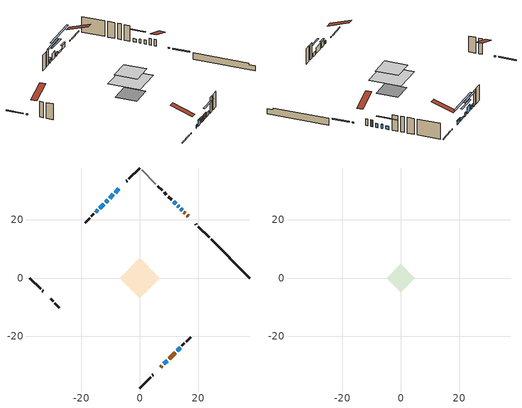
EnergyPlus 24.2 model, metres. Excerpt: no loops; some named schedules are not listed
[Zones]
conditioned space
 floor adiabatic (AdiabaticFloorConstruction): -6.87,0 0,6.87 6.87,0 0,-6.87 z3.1
 floor foundation (Slab1 construction): -4.67,0 0,4.67 4.67,0 0,-4.67 z-1.41
 wall outside (RimJoist1 construction): 0,-37.61 3.7,-33.91 / -37.61,0 -33.91,-3.7 / 0,37.61 -3.7,33.91 / 23.73,13.87 20.04,17.57 z0.66:0.96
 wall outside (RimJoist3 construction): 4.36,-33.25 4.61,-33 / -33.25,-4.36 -33,-4.61 / -4.36,33.25 -4.61,33 / 19.38,18.23 19.12,18.49 z0.66:0.96
 wall outside (AdiabaticWallConstruction 1): 15.51,22.1 15.1,22.51 z0.66:2.69
 wall outside (AdiabaticWallConstruction): -7.17,30.44 -8.39,29.22 z0.66:1.73; 8.24,-29.37 9.39,-28.22 z0.66:2.4; -9.05,28.56 -10.31,27.3 z0.66:1.17; 14.45,23.16 13.94,23.67 / 13.28,24.33 12.96,24.65 z0.66:1.88; 12.31,25.3 11.59,26.02 / -10.96,26.65 -11.68,25.93 / -14.34,23.27 -15.06,22.55 z0.66:1.68; -12.34,25.27 -13.69,23.92 z0.66:2.74; 12.77,-24.84 13.78,-23.83 z0.66:1.78
 wall outside (Wall2 construction): 14.43,-23.18 15.22,-22.39 / -30.44,-7.17 -29.65,-7.96 / -15.72,21.89 -16.51,21.1 / 9.1,28.51 8.31,29.3 z0.66:5.54
 wall outside (Wall3 construction): 15.88,-21.73 17.37,-20.24 / -28.99,-8.62 -27.5,-10.11 / -17.17,20.44 -18.66,18.95 / 7.66,29.95 6.16,31.45 z0.66:5.54
 wall foundation (FoundationWall1 construction): 24.39,13.22,-1.41 24.39,13.22,0.66 36.29,1.32,0.66 36.29,1.32,0.17 37.61,0,0.17 37.61,0,-1.41
 wall othersidecoefficients (AdiabaticWallConstruction 1): 16.57,21.04 16.16,21.45 z0.66:2.69
 wall othersidecoefficients (AdiabaticWallConstruction): 7.17,-30.44 7.59,-30.02 z0.66:1.6; 10.05,-27.56 12.11,-25.5 z0.66:2.41
 wall othersidecoefficients (Wall1 construction): 10.93,26.68 9.76,27.85 z0.66:5.54
 wall adiabatic (Wall4 construction): 5.51,32.1 0.66,36.95 z0.66:5.54
 window (WindowConstruction 5): -7.17,30.44 -8.39,29.22 z0.66:1.73
 window (WindowConstruction 6): 8.24,-29.37 9.39,-28.22 z0.66:2.4
 window (WindowConstruction 9): -9.05,28.56 -10.31,27.3 z0.66:1.17
 window (WindowConstruction 7): 14.45,23.16 13.94,23.67 z0.66:1.88
 window (WindowConstruction 8): 13.28,24.33 12.96,24.65 z0.66:1.88
 window (WindowConstruction): 12.3,25.3 11.59,26.02 z0.66:1.67
 window (WindowConstruction 1): -10.97,26.64 -11.68,25.93 z0.66:1.67
 window (WindowConstruction 2): -12.34,25.27 -13.69,23.92 z0.66:2.74
 window (WindowConstruction 3): 12.77,-24.84 13.77,-23.83 z0.66:1.78
 window (WindowConstruction 4): -14.34,23.27 -15.06,22.55 z0.66:1.67
 door inside (Door): 16.56,21.05 16.16,21.45 z0.66:2.69
 door (Door 1): 15.5,22.11 15.1,22.51 z0.66:2.69
 door inside (Window 1): 7.17,-30.44 7.58,-30.03 z0.66:1.6
 door inside (Window): 10.05,-27.56 12.11,-25.5 z0.66:2.41
 ceiling adiabatic (AdiabaticFloorConstruction): 0,-6.87 6.87,0 0,6.87 -6.87,0 z3.1
attic - vented
 floor to conditioned space (Floor1 construction Reversed): -4.86,0 0,4.86 4.86,0 0,-4.86 z5.54
 roof outside (Roof1 construction): 6.51,-31.1,5.54 1.78,-26.37,7.77 0.54,-27.61,7.77 5.27,-32.34,5.54; -31.1,-6.51,5.54 -26.37,-1.78,7.77 -27.61,-0.54,7.77 -32.34,-5.27,5.54; -6.51,31.1,5.54 -1.78,26.37,7.77 -0.54,27.61,7.77 -5.27,32.34,5.54; 17.22,20.39,5.54 12.49,15.66,7.77 13.74,14.41,7.77 18.47,19.14,5.54
shading: -8.53,29.08 -7.03,30.58 -7.32,30.87 -8.83,29.37 z1.93; 9.53,-28.08 8.1,-29.51 8.39,-29.8 9.82,-28.37 z2.6; -13.9,23.71 -5.46,32.15 -5.75,32.44 -14.19,24 z6.25; 9.72,27.89 14.17,23.44 14.46,23.73 10.01,28.18 z4.31; -13.55,24.06 -9.1,28.51 -9.39,28.8 -13.84,24.35 z4.31; -15.55,22.06 -10.47,27.14 -10.76,27.43 -15.84,22.35 z5.38; 15.64,-21.97 10.9,-26.71 11.19,-27 15.93,-22.26 z4.42; -15.2,22.41 -14.2,23.41 -14.49,23.7 -15.5,22.7 z1.88
[Building]
Building 1: Terrain=Suburbs
[Site:Location]
Toronto Intl AP_ON: Latitude {deg}=43.68; Longitude {deg}=-79.63; Time Zone {hr}=-5; Elevation {m}=173; Keep Site Location Information=Yes
[Site:GroundTemperature:Shallow]
4.59119, 2.66285, 2.50842, 3.42352, 7.09712, 10.7536, 13.9236, 15.9317, 16.1023, 14.4691, 11.3799, 7.83558
[Site:WaterMainsTemperature]
Calculation Method=Schedule; Temperature Schedule=mains temperature schedule
[Material] Roughness=Rough; Thermal Absorptance=0.9
Name | Thickness {m} | Conductivity {W/m-K} | Density {kg/m3} | Specific Heat {J/kg-K} | Solar Absorptance | Visible Absorptance
asphalt or fiberglass shingles | 0.00635 | 0.162714 | 1121.4 | 1465.45 | 0.4 | 0.4
ceiling loosefill ins | 0.169333 | 0.0480833 | 16.02 | 1046.75 | 0.7 | 0.7
ceiling stud and cavity | 0.1397 | 0.0809563 | 65.682 | 1177.47 | 0.7 | 0.7
concrete 4.0 in. | 0.1016 | 1.803125 | 2242.8 | 837.4 | 0.7 | 0.7
concrete 8.0 in. | 0.2032 | 1.803125 | 2242.8 | 837.4 | 0.7 | 0.7
door material | 0.04445 | 0.248082 | 512.64 | 1214.23 | 0.7 | 0.7
door material 1 | 0.04445 | 0.463699 | 512.64 | 1214.23 | 0.7 | 0.7
door material 2 | 0.04445 | 0.060037 | 512.64 | 1214.23 | 0.7 | 0.7
door material 3 | 0.04445 | 0.053851 | 512.64 | 1214.23 | 0.7 | 0.7
exterior vertical ins | 0.00565563 | 0.029427 | 32.04 | 1214.23 | 0.7 | 0.7
floor covering | 0.0127 | 0.0433444 | 54.468 | 1339.84 | 0.6 | 0.6
floor rigid ins; wall rigid ins 2 | 0.512978 | 0.029427 | 32.04 | 1214.23 | 0.7 | 0.7
floor stud and cavity | 0.1397 | 1.75129 | 37.0049 | 1207.88 | 0.7 | 0.7
furniture material conditioned space 1 | 0.1524 | 0.115458 | 640.8 | 1214.23 | 0.6 | 0.6
gypsum board | 0.0127 | 0.160291 | 801 | 837.4 | 0.6 | 0.6
gypsum board 1 | 0.0127 | 0.160291 | 801 | 837.4 | 0.7 | 0.7
osb sheathing 0.5 in. | 0.0127 | 0.115458 | 512.64 | 1214.23 | 0.7 | 0.7
osb sheathing 0.75 in. | 0.01905 | 0.115458 | 512.64 | 1214.23 | 0.7 | 0.7
osb sheathing 2.0 in. | 0.0508 | 0.115458 | 512.64 | 1214.23 | 0.7 | 0.7
rim joist rigid ins | 0.051816 | 0.029427 | 32.04 | 1214.23 | 0.7 | 0.7
rim joist stud and cavity | 0.0508 | 0.315026 | 125.044 | 1163.47 | 0.6 | 0.6
rim joist stud and cavity 1 | 0.0508 | 0.126838 | 50.32683 | 1063.81 | 0.6 | 0.6
wall rigid ins | 0.103632 | 0.029427 | 32.04 | 1214.23 | 0.4 | 0.4
wall rigid ins 1 | 0.103632 | 0.029427 | 32.04 | 1214.23 | 0.7 | 0.7
wall stud and cavity | 0.1397 | 0.0800956 | 139.0536 | 1170.24 | 0.7 | 0.7
wall stud and cavity 1 | 0.1397 | 0.0834262 | 139.0536 | 1170.24 | 0.7 | 0.7
wall stud and cavity 2 | 0.1397 | 0.0878609 | 139.0536 | 1170.24 | 0.7 | 0.7
wall stud and cavity 3 | 0.1397 | 0.0796933 | 139.0536 | 1170.24 | 0.7 | 0.7
wall stud and cavity 4 | 0.0889 | 0.380278 | 52.3479 | 1209.89 | 0.7 | 0.7
wall stud and cavity 5 | 0.0889 | 0.391764 | 83.0341 | 1211.67 | 0.7 | 0.7
wood siding | 0.0254 | 0.102417 | 544.68 | 1172.36 | 0.4 | 0.4
wood siding 1; wood siding 2; wood siding 3 | 0.0254 | 0.102417 | 544.68 | 1172.36 | 0.7 | 0.7
[WindowMaterial:SimpleGlazingSystem]
Name | U-Factor {W/m2-K} | Solar Heat Gain Coefficient
WindowMaterial | 3.01104 | 0.53
WindowMaterial 1 | 2.97187 | 0.6
WindowMaterial 2 | 2.97414 | 0.57
WindowMaterial 3 | 2.96164 | 0.59
WindowMaterial 4 | 3.29721 | 0.69
WindowMaterial 5 | 2.99912 | 0.6
WindowMaterial 6 | 2.98152 | 0.6
WindowMaterial 7 | 3.04795 | 0.43
[Construction]
AdiabaticFloorConstruction: floor stud and cavity, floor rigid ins, osb sheathing 0.75 in., floor covering
AdiabaticWallConstruction: wood siding 2, wall rigid ins 2, wall stud and cavity 4, gypsum board
AdiabaticWallConstruction 1: wood siding 3, wall rigid ins 2, wall stud and cavity 4, gypsum board
Door: door material 2
Door 1: door material 3
Floor1 construction Reversed: gypsum board, ceiling stud and cavity, ceiling loosefill ins
FoundationWall1 construction: concrete 8.0 in., gypsum board 1
furniture construction conditioned space 1: furniture material conditioned space 1
PartitionWallConstruction: gypsum board, wall stud and cavity 5, gypsum board
RimJoist1 construction: wood siding 1, rim joist rigid ins, osb sheathing 2.0 in., rim joist stud and cavity
RimJoist3 construction: wood siding 1, rim joist stud and cavity 1
Roof1 construction: asphalt or fiberglass shingles
Slab1 construction: concrete 4.0 in.
Wall1 construction: wall rigid ins, osb sheathing 0.5 in., wall stud and cavity, gypsum board
Wall2 construction: wood siding, wall rigid ins 1, osb sheathing 0.5 in., wall stud and cavity 1, gypsum board
Wall3 construction: wood siding, wall rigid ins 1, osb sheathing 0.5 in., wall stud and cavity 2, gypsum board
Wall4 construction: wall rigid ins, osb sheathing 0.5 in., wall stud and cavity 3, gypsum board
Window: door material
Window 1: door material 1
WindowConstruction; WindowConstruction 1; WindowConstruction 4: WindowMaterial
WindowConstruction 2: WindowMaterial 1
WindowConstruction 3: WindowMaterial 2
WindowConstruction 5: WindowMaterial 3
WindowConstruction 6: WindowMaterial 4
WindowConstruction 7: WindowMaterial 5
WindowConstruction 8: WindowMaterial 6
WindowConstruction 9: WindowMaterial 7
[Zone] Multiplier=1; Part of Total Floor Area=Yes
Name | Volume {m3}
attic - vented | 17.0636
conditioned space | 341.4
[Space]
Name | Zone | Volume {m3}
attic - vented 1 | attic - vented | 17.0636
conditioned space 1 | conditioned space | 341.4
[ZoneInfiltration:EffectiveLeakageArea]
infil attic - vented 1: Zone or Space=attic - vented 1; Schedule=Always On Discrete; Effective Air Leakage Area {cm2}=1951.03; Stack Coefficient=0.000155026; Wind Coefficient=8.41244e-06
[ZoneMixing]
whole house fan mix: Zone or Space=attic - vented; Schedule=Always On Continuous; Design Flow Rate Calculation Method=Flow/Zone; Design Flow Rate {m3/s}=0; Source Zone or Space=conditioned space
[SurfaceProperty:ExposedFoundationPerimeter]
Slab1: Exposed Perimeter Calculation Method=TotalExposedPerimeter; Total Exposed Perimeter {m}=18.693
[SurfaceProperty:OtherSideCoefficients]
other non-freezing space: Combined Convective/Radiative Film Coefficient {W/m2-K}=8.35; Constant Temperature Coefficient=1; External Dry-Bulb Temperature Coefficient=0; Ground Temperature Coefficient=0; Wind Speed Coefficient=0; Zone Air Temperature Coefficient=0; Constant Temperature Schedule=other non-freezing space; Previous Other Side Temperature Coefficient=0
[InternalMass] Zone or ZoneList=conditioned space; Space or SpaceList=conditioned space 1
Name | Construction | Surface Area {m2}
furniture mass conditioned space 1 | furniture construction conditioned space 1 | 55.2041
partition wall mass | PartitionWallConstruction | 138.01
[Lights]
interior lighting: Zone or ZoneList or Space or SpaceList=conditioned space 1; Schedule=interior lighting schedule; Design Level Calculation Method=LightingLevel; Lighting Level {W}=343.2; Return Air Fraction=0; Fraction Radiant=0.6; Fraction Visible=0.2; Fraction Replaceable=1
[People]
occupants: Zone or ZoneList or Space or SpaceList=conditioned space 1; Number of People Schedule=occupants schedule; Number of People Calculation Method=People; Number of People=3; Fraction Radiant=0.314171; Sensible Heat Fraction=0.56303; Activity Level Schedule=occupants activity schedule; Carbon Dioxide Generation Rate {m3/s-W}=0; Enable ASHRAE 55 Comfort Warnings=No; Mean Radiant Temperature Calculation Type=EnclosureAveraged
[ElectricEquipment] Zone or ZoneList or Space or SpaceList=conditioned space 1; Design Level Calculation Method=EquipmentLevel
Name | Schedule | Design Level {W} | Fraction Latent | Fraction Radiant | Fraction Lost
clothes dryer | clothes dryer schedule | 140.772 | 0.015 | 0.081 | 0.85
clothes washer | clothes washer schedule | 32.1985 | 0.03 | 0.162 | 0.7
cooking range | cooking range schedule | 208.969 | 0.08 | 0.432 | 0.2
dishwasher | dishwasher schedule | 66.8632 | 0.3 | 0.18 | 0.4
fridge | fridge schedule | 72.9452 | 0 | 0.6 | 0
mech vent house fan | mech vent house fan schedule | 0 | 0 | 0 | 1
mech vent house fan cfis | mech vent house fan cfis schedule | 0 | 0 | 0 | 0
misc plug loads | misc plug loads schedule | 494.7 | 0.045 | 0.513 | 0.1
whole house fan | Always On Discrete | 0 | 0 | 0 | 1
[OtherEquipment] Zone or ZoneList or Space or SpaceList=conditioned space 1; Design Level Calculation Method=EquipmentLevel
Name | Fuel Type | Schedule | Design Level {W} | Fraction Latent | Fraction Radiant | Fraction Lost
clothes dryer 1 | Electricity | clothes dryer schedule | 0 | 0.015 | 0.081 | 0.85
cooking range 1 | Electricity | cooking range schedule | 0 | 0.08 | 0.432 | 0.2
general water use latent | None | general water use schedule | 59.3978 | 1 | 0 | 0
general water use sensible | None | general water use schedule | -58.539 | 0 | 0.6 | 0
mech vent house fan latent load | None | Always On Discrete | 0 | 1 | 0 | 0
mech vent house fan sensible load | None | Always On Discrete | 0 | 0 | 0 | 0
water heater energy adjustment1 | NaturalGas | Always On Discrete | 0.01 | 0 | 0 | 1
[ZoneInfiltration:DesignFlowRate] Zone or ZoneList or Space or SpaceList=conditioned space 1; Schedule=Always On Discrete; Design Flow Rate Calculation Method=Flow/Zone; Design Flow Rate {m3/s}=0
infil flow; natural vent flow; whole house fan flow
[Foundation:Kiva]
Foundation Kiva 1: Initial Indoor Air Temperature {C}=18; Wall Height Above Grade {m}=0.659983; Wall Depth Below Slab {m}=0.2032; Custom Block Material Name 1=exterior vertical ins; Custom Block Depth 1 {m}=2.06999; Custom Block X Position 1 {m}=0.2159; Custom Block Z Position 1 {m}=0
[Foundation:Kiva:Settings]
Soil Conductivity {W/m-K}=0.849921; Soil Density {kg/m3}=1842.3; Soil Specific Heat {J/kg-K}=418.7; Ground Solar Absorptivity=0.9; Ground Thermal Absorptivity=0.9; Ground Surface Roughness {m}=0.03; Far-Field Width {m}=40; Deep-Ground Boundary Condition=ZeroFlux; Deep-Ground Depth {m}=40; Minimum Cell Dimension {m}=0.2; Maximum Cell Growth Coefficient=3; Simulation Timestep=Timestep
[Exterior:Lights]
exterior lighting: Schedule=exterior lighting schedule; Design Level {W}=75.6
[Schedule:Constant]
Name | Hourly Value
Always On Continuous; mech vent house fan schedule; mech vent house fan cfis schedule; Always On Discrete | 1
other non-freezing space; fridge schedule | 0
occupants activity schedule | 117.228
[Schedule:Week:Daily]
interior lighting schedule Week Rule - Jan1-Jan27: interior lighting schedule day, interior lighting schedule day, interior lighting schedule day, interior lighting schedule day, interior lighting schedule day, interior lighting schedule day, interior lighting schedule day, interior lighting schedule default day, interior lighting schedule default day, interior lighting schedule default day, interior lighting schedule default day, interior lighting schedule default day
interior lighting schedule Week Rule - Jan28-Feb3: interior lighting schedule day, interior lighting schedule day, interior lighting schedule day, interior lighting schedule day, interior lighting schedule day 1, interior lighting schedule day 1, interior lighting schedule day 1, interior lighting schedule default day, interior lighting schedule default day, interior lighting schedule default day, interior lighting schedule default day, interior lighting schedule default day
interior lighting schedule Week Rule - Feb4-Feb24: interior lighting schedule day 1, interior lighting schedule day 1, interior lighting schedule day 1, interior lighting schedule day 1, interior lighting schedule day 1, interior lighting schedule day 1, interior lighting schedule day 1, interior lighting schedule default day, interior lighting schedule default day, interior lighting schedule default day, interior lighting schedule default day, interior lighting schedule default day
interior lighting schedule Week Rule - Feb25-Mar3: interior lighting schedule day 1, interior lighting schedule day 1, interior lighting schedule day 1, interior lighting schedule day 1, interior lighting schedule day 2, interior lighting schedule day 2, interior lighting schedule day 2, interior lighting schedule default day, interior lighting schedule default day, interior lighting schedule default day, interior lighting schedule default day, interior lighting schedule default day
interior lighting schedule Week Rule - Mar4-Mar31: interior lighting schedule day 2, interior lighting schedule day 2, interior lighting schedule day 2, interior lighting schedule day 2, interior lighting schedule day 2, interior lighting schedule day 2, interior lighting schedule day 2, interior lighting schedule default day, interior lighting schedule default day, interior lighting schedule default day, interior lighting schedule default day, interior lighting schedule default day
interior lighting schedule Week Rule - Apr1-Apr28: interior lighting schedule day 3, interior lighting schedule day 3, interior lighting schedule day 3, interior lighting schedule day 3, interior lighting schedule day 3, interior lighting schedule day 3, interior lighting schedule day 3, interior lighting schedule default day, interior lighting schedule default day, interior lighting schedule default day, interior lighting schedule default day, interior lighting schedule default day
interior lighting schedule Week Rule - Apr29-May5: interior lighting schedule day 3, interior lighting schedule day 3, interior lighting schedule day 4, interior lighting schedule day 4, interior lighting schedule day 4, interior lighting schedule day 4, interior lighting schedule day 4, interior lighting schedule default day, interior lighting schedule default day, interior lighting schedule default day, interior lighting schedule default day, interior lighting schedule default day
interior lighting schedule Week Rule - May6-May26: interior lighting schedule day 4, interior lighting schedule day 4, interior lighting schedule day 4, interior lighting schedule day 4, interior lighting schedule day 4, interior lighting schedule day 4, interior lighting schedule day 4, interior lighting schedule default day, interior lighting schedule default day, interior lighting schedule default day, interior lighting schedule default day, interior lighting schedule default day
interior lighting schedule Week Rule - May27-Jun2: interior lighting schedule day 4, interior lighting schedule day 4, interior lighting schedule day 4, interior lighting schedule day 4, interior lighting schedule day 4, interior lighting schedule day 5, interior lighting schedule day 5, interior lighting schedule default day, interior lighting schedule default day, interior lighting schedule default day, interior lighting schedule default day, interior lighting schedule default day
interior lighting schedule Week Rule - Jun3-Jun30: interior lighting schedule day 5, interior lighting schedule day 5, interior lighting schedule day 5, interior lighting schedule day 5, interior lighting schedule day 5, interior lighting schedule day 5, interior lighting schedule day 5, interior lighting schedule default day, interior lighting schedule default day, interior lighting schedule default day, interior lighting schedule default day, interior lighting schedule default day
interior lighting schedule Week Rule - Jul1-Jul28: interior lighting schedule day 6, interior lighting schedule day 6, interior lighting schedule day 6, interior lighting schedule day 6, interior lighting schedule day 6, interior lighting schedule day 6, interior lighting schedule day 6, interior lighting schedule default day, interior lighting schedule default day, interior lighting schedule default day, interior lighting schedule default day, interior lighting schedule default day
interior lighting schedule Week Rule - Jul29-Aug4: interior lighting schedule day 6, interior lighting schedule day 6, interior lighting schedule day 6, interior lighting schedule day 7, interior lighting schedule day 7, interior lighting schedule day 7, interior lighting schedule day 7, interior lighting schedule default day, interior lighting schedule default day, interior lighting schedule default day, interior lighting schedule default day, interior lighting schedule default day
interior lighting schedule Week Rule - Aug5-Aug25: interior lighting schedule day 7, interior lighting schedule day 7, interior lighting schedule day 7, interior lighting schedule day 7, interior lighting schedule day 7, interior lighting schedule day 7, interior lighting schedule day 7, interior lighting schedule default day, interior lighting schedule default day, interior lighting schedule default day, interior lighting schedule default day, interior lighting schedule default day
interior lighting schedule Week Rule - Aug26-Sep1: interior lighting schedule day 7, interior lighting schedule day 7, interior lighting schedule day 7, interior lighting schedule day 7, interior lighting schedule day 7, interior lighting schedule day 7, interior lighting schedule day 8, interior lighting schedule default day, interior lighting schedule default day, interior lighting schedule default day, interior lighting schedule default day, interior lighting schedule default day
interior lighting schedule Week Rule - Sep2-Sep29: interior lighting schedule day 8, interior lighting schedule day 8, interior lighting schedule day 8, interior lighting schedule day 8, interior lighting schedule day 8, interior lighting schedule day 8, interior lighting schedule day 8, interior lighting schedule default day, interior lighting schedule default day, interior lighting schedule default day, interior lighting schedule default day, interior lighting schedule default day
interior lighting schedule Week Rule - Sep30-Oct6: interior lighting schedule day 8, interior lighting schedule day 9, interior lighting schedule day 9, interior lighting schedule day 9, interior lighting schedule day 9, interior lighting schedule day 9, interior lighting schedule day 9, interior lighting schedule default day, interior lighting schedule default day, interior lighting schedule default day, interior lighting schedule default day, interior lighting schedule default day
interior lighting schedule Week Rule - Oct7-Oct27: interior lighting schedule day 9, interior lighting schedule day 9, interior lighting schedule day 9, interior lighting schedule day 9, interior lighting schedule day 9, interior lighting schedule day 9, interior lighting schedule day 9, interior lighting schedule default day, interior lighting schedule default day, interior lighting schedule default day, interior lighting schedule default day, interior lighting schedule default day
interior lighting schedule Week Rule - Oct28-Nov3: interior lighting schedule day 9, interior lighting schedule day 9, interior lighting schedule day 9, interior lighting schedule day 9, interior lighting schedule day 10, interior lighting schedule day 10, interior lighting schedule day 10, interior lighting schedule default day, interior lighting schedule default day, interior lighting schedule default day, interior lighting schedule default day, interior lighting schedule default day
interior lighting schedule Week Rule - Nov4-Nov24: interior lighting schedule day 10, interior lighting schedule day 10, interior lighting schedule day 10, interior lighting schedule day 10, interior lighting schedule day 10, interior lighting schedule day 10, interior lighting schedule day 10, interior lighting schedule default day, interior lighting schedule default day, interior lighting schedule default day, interior lighting schedule default day, interior lighting schedule default day
interior lighting schedule Week Rule - Nov25-Dec1: interior lighting schedule day 10, interior lighting schedule day 10, interior lighting schedule day 10, interior lighting schedule day 10, interior lighting schedule day 10, interior lighting schedule day 10, interior lighting schedule day 11, interior lighting schedule default day, interior lighting schedule default day, interior lighting schedule default day, interior lighting schedule default day, interior lighting schedule default day
interior lighting schedule Week Rule - Dec2-Dec31: interior lighting schedule day 11, interior lighting schedule day 11, interior lighting schedule day 11, interior lighting schedule day 11, interior lighting schedule day 11, interior lighting schedule day 11, interior lighting schedule day 11, interior lighting schedule default day, interior lighting schedule default day, interior lighting schedule default day, interior lighting schedule default day, interior lighting schedule default day
occupants schedule Week Rule - Jan1-Dec31: occupants schedule day, occupants schedule day, occupants schedule day, occupants schedule day, occupants schedule day, occupants schedule day, occupants schedule day, occupants schedule default day, occupants schedule default day, occupants schedule default day, occupants schedule default day, occupants schedule default day
clothes dryer schedule Week Rule - Jan1-Dec31: clothes dryer schedule day, clothes dryer schedule day, clothes dryer schedule day, clothes dryer schedule day, clothes dryer schedule day, clothes dryer schedule day, clothes dryer schedule day, clothes dryer schedule default day, clothes dryer schedule default day, clothes dryer schedule default day, clothes dryer schedule default day, clothes dryer schedule default day
clothes washer schedule Week Rule - Jan1-Dec31: clothes washer schedule day, clothes washer schedule day, clothes washer schedule day, clothes washer schedule day, clothes washer schedule day, clothes washer schedule day, clothes washer schedule day, clothes washer schedule default day, clothes washer schedule default day, clothes washer schedule default day, clothes washer schedule default day, clothes washer schedule default day
cooking range schedule Week Rule - Jan1-Dec31: cooking range schedule day, cooking range schedule day, cooking range schedule day, cooking range schedule day, cooking range schedule day, cooking range schedule day, cooking range schedule day, cooking range schedule default day, cooking range schedule default day, cooking range schedule default day, cooking range schedule default day, cooking range schedule default day
dishwasher schedule Week Rule - Jan1-Dec31: dishwasher schedule day, dishwasher schedule day, dishwasher schedule day, dishwasher schedule day, dishwasher schedule day, dishwasher schedule day, dishwasher schedule day, dishwasher schedule default day, dishwasher schedule default day, dishwasher schedule default day, dishwasher schedule default day, dishwasher schedule default day
misc plug loads schedule Week Rule - Jan1-Dec31: misc plug loads schedule day, misc plug loads schedule day, misc plug loads schedule day, misc plug loads schedule day, misc plug loads schedule day, misc plug loads schedule day, misc plug loads schedule day, misc plug loads schedule default day, misc plug loads schedule default day, misc plug loads schedule default day, misc plug loads schedule default day, misc plug loads schedule default day
general water use schedule Week Rule - Jan1-Dec31: general water use schedule day, general water use schedule day, general water use schedule day, general water use schedule day, general water use schedule day, general water use schedule day, general water use schedule day, general water use schedule default day, general water use schedule default day, general water use schedule default day, general water use schedule default day, general water use schedule default day
exterior lighting schedule Week Rule - Jan1-Jan27: exterior lighting schedule day, exterior lighting schedule day, exterior lighting schedule day, exterior lighting schedule day, exterior lighting schedule day, exterior lighting schedule day, exterior lighting schedule day, exterior lighting schedule default day, exterior lighting schedule default day, exterior lighting schedule default day, exterior lighting schedule default day, exterior lighting schedule default day
exterior lighting schedule Week Rule - Jan28-Feb3: exterior lighting schedule day, exterior lighting schedule day, exterior lighting schedule day, exterior lighting schedule day, exterior lighting schedule day 1, exterior lighting schedule day 1, exterior lighting schedule day 1, exterior lighting schedule default day, exterior lighting schedule default day, exterior lighting schedule default day, exterior lighting schedule default day, exterior lighting schedule default day
exterior lighting schedule Week Rule - Feb4-Feb24: exterior lighting schedule day 1, exterior lighting schedule day 1, exterior lighting schedule day 1, exterior lighting schedule day 1, exterior lighting schedule day 1, exterior lighting schedule day 1, exterior lighting schedule day 1, exterior lighting schedule default day, exterior lighting schedule default day, exterior lighting schedule default day, exterior lighting schedule default day, exterior lighting schedule default day
exterior lighting schedule Week Rule - Feb25-Mar3: exterior lighting schedule day 1, exterior lighting schedule day 1, exterior lighting schedule day 1, exterior lighting schedule day 1, exterior lighting schedule day 2, exterior lighting schedule day 2, exterior lighting schedule day 2, exterior lighting schedule default day, exterior lighting schedule default day, exterior lighting schedule default day, exterior lighting schedule default day, exterior lighting schedule default day
exterior lighting schedule Week Rule - Mar4-Mar31: exterior lighting schedule day 2, exterior lighting schedule day 2, exterior lighting schedule day 2, exterior lighting schedule day 2, exterior lighting schedule day 2, exterior lighting schedule day 2, exterior lighting schedule day 2, exterior lighting schedule default day, exterior lighting schedule default day, exterior lighting schedule default day, exterior lighting schedule default day, exterior lighting schedule default day
exterior lighting schedule Week Rule - Apr1-Apr28: exterior lighting schedule day 3, exterior lighting schedule day 3, exterior lighting schedule day 3, exterior lighting schedule day 3, exterior lighting schedule day 3, exterior lighting schedule day 3, exterior lighting schedule day 3, exterior lighting schedule default day, exterior lighting schedule default day, exterior lighting schedule default day, exterior lighting schedule default day, exterior lighting schedule default day
exterior lighting schedule Week Rule - Apr29-May5: exterior lighting schedule day 3, exterior lighting schedule day 3, exterior lighting schedule day 4, exterior lighting schedule day 4, exterior lighting schedule day 4, exterior lighting schedule day 4, exterior lighting schedule day 4, exterior lighting schedule default day, exterior lighting schedule default day, exterior lighting schedule default day, exterior lighting schedule default day, exterior lighting schedule default day
exterior lighting schedule Week Rule - May6-May26: exterior lighting schedule day 4, exterior lighting schedule day 4, exterior lighting schedule day 4, exterior lighting schedule day 4, exterior lighting schedule day 4, exterior lighting schedule day 4, exterior lighting schedule day 4, exterior lighting schedule default day, exterior lighting schedule default day, exterior lighting schedule default day, exterior lighting schedule default day, exterior lighting schedule default day
exterior lighting schedule Week Rule - May27-Jun2: exterior lighting schedule day 4, exterior lighting schedule day 4, exterior lighting schedule day 4, exterior lighting schedule day 4, exterior lighting schedule day 4, exterior lighting schedule day 5, exterior lighting schedule day 5, exterior lighting schedule default day, exterior lighting schedule default day, exterior lighting schedule default day, exterior lighting schedule default day, exterior lighting schedule default day
exterior lighting schedule Week Rule - Jun3-Jun30: exterior lighting schedule day 5, exterior lighting schedule day 5, exterior lighting schedule day 5, exterior lighting schedule day 5, exterior lighting schedule day 5, exterior lighting schedule day 5, exterior lighting schedule day 5, exterior lighting schedule default day, exterior lighting schedule default day, exterior lighting schedule default day, exterior lighting schedule default day, exterior lighting schedule default day
exterior lighting schedule Week Rule - Jul1-Jul28: exterior lighting schedule day 6, exterior lighting schedule day 6, exterior lighting schedule day 6, exterior lighting schedule day 6, exterior lighting schedule day 6, exterior lighting schedule day 6, exterior lighting schedule day 6, exterior lighting schedule default day, exterior lighting schedule default day, exterior lighting schedule default day, exterior lighting schedule default day, exterior lighting schedule default day
exterior lighting schedule Week Rule - Jul29-Aug4: exterior lighting schedule day 6, exterior lighting schedule day 6, exterior lighting schedule day 6, exterior lighting schedule day 7, exterior lighting schedule day 7, exterior lighting schedule day 7, exterior lighting schedule day 7, exterior lighting schedule default day, exterior lighting schedule default day, exterior lighting schedule default day, exterior lighting schedule default day, exterior lighting schedule default day
exterior lighting schedule Week Rule - Aug5-Aug25: exterior lighting schedule day 7, exterior lighting schedule day 7, exterior lighting schedule day 7, exterior lighting schedule day 7, exterior lighting schedule day 7, exterior lighting schedule day 7, exterior lighting schedule day 7, exterior lighting schedule default day, exterior lighting schedule default day, exterior lighting schedule default day, exterior lighting schedule default day, exterior lighting schedule default day
exterior lighting schedule Week Rule - Aug26-Sep1: exterior lighting schedule day 7, exterior lighting schedule day 7, exterior lighting schedule day 7, exterior lighting schedule day 7, exterior lighting schedule day 7, exterior lighting schedule day 7, exterior lighting schedule day 8, exterior lighting schedule default day, exterior lighting schedule default day, exterior lighting schedule default day, exterior lighting schedule default day, exterior lighting schedule default day
exterior lighting schedule Week Rule - Sep2-Sep29: exterior lighting schedule day 8, exterior lighting schedule day 8, exterior lighting schedule day 8, exterior lighting schedule day 8, exterior lighting schedule day 8, exterior lighting schedule day 8, exterior lighting schedule day 8, exterior lighting schedule default day, exterior lighting schedule default day, exterior lighting schedule default day, exterior lighting schedule default day, exterior lighting schedule default day
exterior lighting schedule Week Rule - Sep30-Oct6: exterior lighting schedule day 8, exterior lighting schedule day 9, exterior lighting schedule day 9, exterior lighting schedule day 9, exterior lighting schedule day 9, exterior lighting schedule day 9, exterior lighting schedule day 9, exterior lighting schedule default day, exterior lighting schedule default day, exterior lighting schedule default day, exterior lighting schedule default day, exterior lighting schedule default day
exterior lighting schedule Week Rule - Oct7-Oct27: exterior lighting schedule day 9, exterior lighting schedule day 9, exterior lighting schedule day 9, exterior lighting schedule day 9, exterior lighting schedule day 9, exterior lighting schedule day 9, exterior lighting schedule day 9, exterior lighting schedule default day, exterior lighting schedule default day, exterior lighting schedule default day, exterior lighting schedule default day, exterior lighting schedule default day
exterior lighting schedule Week Rule - Oct28-Nov3: exterior lighting schedule day 9, exterior lighting schedule day 9, exterior lighting schedule day 9, exterior lighting schedule day 9, exterior lighting schedule day 10, exterior lighting schedule day 10, exterior lighting schedule day 10, exterior lighting schedule default day, exterior lighting schedule default day, exterior lighting schedule default day, exterior lighting schedule default day, exterior lighting schedule default day
exterior lighting schedule Week Rule - Nov4-Nov24: exterior lighting schedule day 10, exterior lighting schedule day 10, exterior lighting schedule day 10, exterior lighting schedule day 10, exterior lighting schedule day 10, exterior lighting schedule day 10, exterior lighting schedule day 10, exterior lighting schedule default day, exterior lighting schedule default day, exterior lighting schedule default day, exterior lighting schedule default day, exterior lighting schedule default day
exterior lighting schedule Week Rule - Nov25-Dec1: exterior lighting schedule day 10, exterior lighting schedule day 10, exterior lighting schedule day 10, exterior lighting schedule day 10, exterior lighting schedule day 10, exterior lighting schedule day 10, exterior lighting schedule day 11, exterior lighting schedule default day, exterior lighting schedule default day, exterior lighting schedule default day, exterior lighting schedule default day, exterior lighting schedule default day
[Schedule:Year]
interior lighting schedule: interior lighting schedule Week Rule - Jan1-Jan27, 1, 1, 1, 27, interior lighting schedule Week Rule - Jan28-Feb3, 1, 28, 2, 3, interior lighting schedule Week Rule - Feb4-Feb24, 2, 4, 2, 24, interior lighting schedule Week Rule - Feb25-Mar3, 2, 25, 3, 3, interior lighting schedule Week Rule - Mar4-Mar31, 3, 4, 3, 31, interior lighting schedule Week Rule - Apr1-Apr28, 4, 1, 4, 28, interior lighting schedule Week Rule - Apr29-May5, 4, 29, 5, 5, interior lighting schedule Week Rule - May6-May26, 5, 6, 5, 26, interior lighting schedule Week Rule - May27-Jun2, 5, 27, 6, 2, interior lighting schedule Week Rule - Jun3-Jun30, 6, 3, 6, 30, interior lighting schedule Week Rule - Jul1-Jul28, 7, 1, 7, 28, interior lighting schedule Week Rule - Jul29-Aug4, 7, 29, 8, 4, interior lighting schedule Week Rule - Aug5-Aug25, 8, 5, 8, 25, interior lighting schedule Week Rule - Aug26-Sep1, 8, 26, 9, 1, interior lighting schedule Week Rule - Sep2-Sep29, 9, 2, 9, 29, interior lighting schedule Week Rule - Sep30-Oct6, 9, 30, 10, 6, interior lighting schedule Week Rule - Oct7-Oct27, 10, 7, 10, 27, interior lighting schedule Week Rule - Oct28-Nov3, 10, 28, 11, 3, interior lighting schedule Week Rule - Nov4-Nov24, 11, 4, 11, 24, interior lighting schedule Week Rule - Nov25-Dec1, 11, 25, 12, 1, interior lighting schedule Week Rule - Dec2-Dec31, 12, 2, 12, 31
occupants schedule: occupants schedule Week Rule - Jan1-Dec31, 1, 1, 12, 31
clothes dryer schedule: clothes dryer schedule Week Rule - Jan1-Dec31, 1, 1, 12, 31
clothes washer schedule: clothes washer schedule Week Rule - Jan1-Dec31, 1, 1, 12, 31
cooking range schedule: cooking range schedule Week Rule - Jan1-Dec31, 1, 1, 12, 31
dishwasher schedule: dishwasher schedule Week Rule - Jan1-Dec31, 1, 1, 12, 31
misc plug loads schedule: misc plug loads schedule Week Rule - Jan1-Dec31, 1, 1, 12, 31
general water use schedule: general water use schedule Week Rule - Jan1-Dec31, 1, 1, 12, 31
exterior lighting schedule: exterior lighting schedule Week Rule - Jan1-Jan27, 1, 1, 1, 27, exterior lighting schedule Week Rule - Jan28-Feb3, 1, 28, 2, 3, exterior lighting schedule Week Rule - Feb4-Feb24, 2, 4, 2, 24, exterior lighting schedule Week Rule - Feb25-Mar3, 2, 25, 3, 3, exterior lighting schedule Week Rule - Mar4-Mar31, 3, 4, 3, 31, exterior lighting schedule Week Rule - Apr1-Apr28, 4, 1, 4, 28, exterior lighting schedule Week Rule - Apr29-May5, 4, 29, 5, 5, exterior lighting schedule Week Rule - May6-May26, 5, 6, 5, 26, exterior lighting schedule Week Rule - May27-Jun2, 5, 27, 6, 2, exterior lighting schedule Week Rule - Jun3-Jun30, 6, 3, 6, 30, exterior lighting schedule Week Rule - Jul1-Jul28, 7, 1, 7, 28, exterior lighting schedule Week Rule - Jul29-Aug4, 7, 29, 8, 4, exterior lighting schedule Week Rule - Aug5-Aug25, 8, 5, 8, 25, exterior lighting schedule Week Rule - Aug26-Sep1, 8, 26, 9, 1, exterior lighting schedule Week Rule - Sep2-Sep29, 9, 2, 9, 29, exterior lighting schedule Week Rule - Sep30-Oct6, 9, 30, 10, 6, exterior lighting schedule Week Rule - Oct7-Oct27, 10, 7, 10, 27, exterior lighting schedule Week Rule - Oct28-Nov3, 10, 28, 11, 3, exterior lighting schedule Week Rule - Nov4-Nov24, 11, 4, 11, 24, exterior lighting schedule Week Rule - Nov25-Dec1, 11, 25, 12, 1, exterior lighting schedule Week Rule - Dec2-Dec31, 12, 2, 12, 31
[Schedule:Compact]
mains temperature schedule: Through: 01/01, For: AllDays, Until: 24:00, 8.43722, Through: 01/02, For: AllDays, Until: 24:00, 8.37111, Through: 01/03, For: AllDays, Until: 24:00, 8.30611, Through: 01/04, For: AllDays, Until: 24:00, 8.24222, Through: 01/05, For: AllDays, Until: 24:00, 8.17944, Through: 01/06, For: AllDays, Until: 24:00, 8.11833, Through: 01/07, For: AllDays, Until: 24:00, 8.05833, Through: 01/08, For: AllDays, Until: 24:00, 7.99944, Through: 01/09, For: AllDays, Until: 24:00, 7.94222, Through: 01/10, For: AllDays, Until: 24:00, 7.88611, Through: 01/11, For: AllDays, Until: 24:00, 7.83167, Through: 01/12, For: AllDays, Until: 24:00, 7.77833, Through: 01/13, For: AllDays, Until: 24:00, 7.72611, Through: 01/14, For: AllDays, Until: 24:00, 7.67556, Through: 01/15, For: AllDays, Until: 24:00, 7.62667, Through: 01/16, For: AllDays, Until: 24:00, 7.57889, Through: 01/17, For: AllDays, Until: 24:00, 7.53278, Through: 01/18, For: AllDays, Until: 24:00, 7.48778, Through: 01/19, For: AllDays, Until: 24:00, 7.44444, Through: 01/20, For: AllDays, Until: 24:00, 7.40278, Through: 01/21, For: AllDays, Until: 24:00, 7.36278, Through: 01/22, For: AllDays, Until: 24:00, 7.32389, Through: 01/23, For: AllDays, Until: 24:00, 7.28667, Through: 01/24, For: AllDays, Until: 24:00, 7.25056, Through: 01/25, For: AllDays, Until: 24:00, 7.21667, Through: 01/26, For: AllDays, Until: 24:00, 7.18389, Through: 01/27, For: AllDays, Until: 24:00, 7.15278, Through: 01/28, For: AllDays, Until: 24:00, 7.12333, Through: 01/29, For: AllDays, Until: 24:00, 7.09556, Through: 01/30, For: AllDays, Until: 24:00, 7.06944, Through: 01/31, For: AllDays, Until: 24:00, 7.04444, Through: 02/01, For: AllDays, Until: 24:00, 7.02167, Through: 02/02, For: AllDays, Until: 24:00, 7, Through: 02/03, For: AllDays, Until: 24:00, 6.98, Through: 02/04, For: AllDays, Until: 24:00, 6.96222, Through: 02/05, For: AllDays, Until: 24:00, 6.94556, Through: 02/06, For: AllDays, Until: 24:00, 6.93056, Through: 02/07, For: AllDays, Until: 24:00, 6.91722, Through: 02/08, For: AllDays, Until: 24:00, 6.90556, Through: 02/09, For: AllDays, Until: 24:00, 6.89556, Through: 02/10, For: AllDays, Until: 24:00, 6.88722, Through: 02/11, For: AllDays, Until: 24:00, 6.88056, Through: 02/12, For: AllDays, Until: 24:00, 6.875, Through: 02/13, For: AllDays, Until: 24:00, 6.87167, Through: 02/14, For: AllDays, Until: 24:00, 6.87, Through: 02/15, For: AllDays, Until: 24:00, 6.87, Through: 02/16, For: AllDays, Until: 24:00, 6.87167, Through: 02/17, For: AllDays, Until: 24:00, 6.875, Through: 02/18, For: AllDays, Until: 24:00, 6.88, Through: 02/19, For: AllDays, Until: 24:00, 6.88611, Through: 02/20, For: AllDays, Until: 24:00, 6.89444, Through: 02/21, For: AllDays, Until: 24:00, 6.90444, Through: 02/22, For: AllDays, Until: 24:00, 6.91611, Through: 02/23, For: AllDays, Until: 24:00, 6.92889, Through: 02/24, For: AllDays, Until: 24:00, 6.94389, Through: 02/25, For: AllDays, Until: 24:00, 6.96056, Through: 02/26, For: AllDays, Until: 24:00, 6.97833, Through: 02/27, For: AllDays, Until: 24:00, 6.99833, Through: 02/28, For: AllDays, Until: 24:00, 7.01944, Through: 03/01, For: AllDays, Until: 24:00, 7.04222, Through: 03/02, For: AllDays, Until: 24:00, 7.06667, Through: 03/03, For: AllDays, Until: 24:00, 7.09278, Through: 03/04, For: AllDays, Until: 24:00, 7.12056, Through: 03/05, For: AllDays, Until: 24:00, 7.15, Through: 03/06, For: AllDays, Until: 24:00, 7.18111, Through: 03/07, For: AllDays, Until: 24:00, 7.21333, Through: 03/08, For: AllDays, Until: 24:00, 7.24722, Through: 03/09, For: AllDays, Until: 24:00, 7.28278, Through: 03/10, For: AllDays, Until: 24:00, 7.32, Through: 03/11, For: AllDays, Until: 24:00, 7.35889, Through: 03/12, For: AllDays, Until: 24:00, 7.39889, Through: 03/13, For: AllDays, Until: 24:00, 7.44056, Through: 03/14, For: AllDays, Until: 24:00, 7.48389, Through: 03/15, For: AllDays, Until: 24:00, 7.52833, Through: 03/16, For: AllDays, Until: 24:00, 7.57444, Through: 03/17, For: AllDays, Until: 24:00, 7.62222, Through: 03/18, For: AllDays, Until: 24:00, 7.67111, Through: 03/19, For: AllDays, Until: 24:00, 7.72111, Through: 03/20, For: AllDays, Until: 24:00, 7.77333, Through: 03/21, For: AllDays, Until: 24:00, 7.82611, Through: 03/22, For: AllDays, Until: 24:00, 7.88111, Through: 03/23, For: AllDays, Until: 24:00, 7.93667, Through: 03/24, For: AllDays, Until: 24:00, 7.99389, Through: 03/25, For: AllDays, Until: 24:00, 8.05278, Through: 03/26, For: AllDays, Until: 24:00, 8.11278, Through: 03/27, For: AllDays, Until: 24:00, 8.17389, Through: 03/28, For: AllDays, Until: 24:00, 8.23611, Through: 03/29, For: AllDays, Until: 24:00, 8.3, Through: 03/30, For: AllDays, Until: 24:00, 8.365, Through: 03/31, For: AllDays, Until: 24:00, 8.43111, Through: 04/01, For: AllDays, Until: 24:00, 8.49833, Through: 04/02, For: AllDays, Until: 24:00, 8.56722, Through: 04/03, For: AllDays, Until: 24:00, 8.63667, Through: 04/04, For: AllDays, Until: 24:00, 8.70778, Through: 04/05, For: AllDays, Until: 24:00, 8.77944, Through: 04/06, For: AllDays, Until: 24:00, 8.85278, Through: 04/07, For: AllDays, Until: 24:00, 8.92667, Through: 04/08, For: AllDays, Until: 24:00, 9.00222, Through: 04/09, For: AllDays, Until: 24:00, 9.07833, Through: 04/10, For: AllDays, Until: 24:00, 9.15556, Through: 04/11, For: AllDays, Until: 24:00, 9.23389, Through: 04/12, For: AllDays, Until: 24:00, 9.31278, Through: 04/13, For: AllDays, Until: 24:00, 9.39278, Through: 04/14, For: AllDays, Until: 24:00, 9.47389, Through: 04/15, For: AllDays, Until: 24:00, 9.55611, Through: 04/16, For: AllDays, Until: 24:00, 9.63833, Through: 04/17, For: AllDays, Until: 24:00, 9.72222, Through: 04/18, For: AllDays, Until: 24:00, 9.80667, Through: 04/19, For: AllDays, Until: 24:00, 9.89167, Through: 04/20, For: AllDays, Until: 24:00, 9.97778, Through: 04/21, For: AllDays, Until: 24:00, 10.0644, Through: 04/22, For: AllDays, Until: 24:00, 10.1517, Through: 04/23, For: AllDays, Until: 24:00, 10.24, Through: 04/24, For: AllDays, Until: 24:00, 10.3289, Through: 04/25, For: AllDays, Until: 24:00, 10.4183, Through: 04/26, For: AllDays, Until: 24:00, 10.5083, Through: 04/27, For: AllDays, Until: 24:00, 10.5989, Through: 04/28, For: AllDays, Until: 24:00, 10.69, Through: 04/29, For: AllDays, Until: 24:00, 10.7817, Through: 04/30, For: AllDays, Until: 24:00, 10.8739, Through: 05/01, For: AllDays, Until: 24:00, 10.9667, Through: 05/02, For: AllDays, Until: 24:00, 11.0594, Through: 05/03, For: AllDays, Until: 24:00, 11.1533, Through: 05/04, For: AllDays, Until: 24:00, 11.2472, Through: 05/05, For: AllDays, Until: 24:00, 11.3411, Through: 05/06, For: AllDays, Until: 24:00, 11.4361, Through: 05/07, For: AllDays, Until: 24:00, 11.5306, Through: 05/08, For: AllDays, Until: 24:00, 11.6261, Through: 05/09, For: AllDays, Until: 24:00, 11.7217, Through: 05/10, For: AllDays, Until: 24:00, 11.8172, Through: 05/11, For: AllDays, Until: 24:00, 11.9128, Through: 05/12, For: AllDays, Until: 24:00, 12.0089, Through: 05/13, For: AllDays, Until: 24:00, 12.105, Through: 05/14, For: AllDays, Until: 24:00, 12.2017, Through: 05/15, For: AllDays, Until: 24:00, 12.2978, Through: 05/16, For: AllDays, Until: 24:00, 12.3944, Through: 05/17, For: AllDays, Until: 24:00, 12.4906, Through: 05/18, For: AllDays, Until: 24:00, 12.5872, Through: 05/19, For: AllDays, Until: 24:00, 12.6833, Through: 05/20, For: AllDays, Until: 24:00, 12.78, Through: 05/21, For: AllDays, Until: 24:00, 12.8761, Through: 05/22, For: AllDays, Until: 24:00, 12.9722, Through: 05/23, For: AllDays, Until: 24:00, 13.0683, Through: 05/24, For: AllDays, Until: 24:00, 13.1639, Through: 05/25, For: AllDays, Until: 24:00, 13.2594, Through: 05/26, For: AllDays, Until: 24:00, 13.355, Through: 05/27, For: AllDays, Until: 24:00, 13.45, Through: 05/28, For: AllDays, Until: 24:00, 13.545, Through: 05/29, For: AllDays, Until: 24:00, 13.6394, Through: 05/30, For: AllDays, Until: 24:00, 13.7333, Through: 05/31, For: AllDays, Until: 24:00, 13.8272, Through: 06/01, For: AllDays, Until: 24:00, 13.9206, Through: 06/02, For: AllDays, Until: 24:00, 14.0139, Through: 06/03, For: AllDays, Until: 24:00, 14.1061, Through: 06/04, For: AllDays, Until: 24:00, 14.1983, Through: 06/05, For: AllDays, Until: 24:00, 14.2894, Through: 06/06, For: AllDays, Until: 24:00, 14.3806, Through: 06/07, For: AllDays, Until: 24:00, 14.4711, Through: 06/08, For: AllDays, Until: 24:00, 14.5606, Through: 06/09, For: AllDays, Until: 24:00, 14.65, Through: 06/10, For: AllDays, Until: 24:00, 14.7383, Through: 06/11, For: AllDays, Until: 24:00, 14.8267, Through: 06/12, For: AllDays, Until: 24:00, 14.9133, Through: 06/13, For: AllDays, Until: 24:00, 15, Through: 06/14, For: AllDays, Until: 24:00, 15.0856, Through: 06/15, For: AllDays, Until: 24:00, 15.1706, Through: 06/16, For: AllDays, Until: 24:00, 15.255, Through: 06/17, For: AllDays, Until: 24:00, 15.3383, Through: 06/18, For: AllDays, Until: 24:00, 15.4206, Through: 06/19, For: AllDays, Until: 24:00, 15.5022, Through: 06/20, For: AllDays, Until: 24:00, 15.5828, Through: 06/21, For: AllDays, Until: 24:00, 15.6628, Through: 06/22, For: AllDays, Until: 24:00, 15.7417, Through: 06/23, For: AllDays, Until: 24:00, 15.8194, Through: 06/24, For: AllDays, Until: 24:00, 15.8961, Through: 06/25, For: AllDays, Until: 24:00, 15.9722, Through: 06/26, For: AllDays, Until: 24:00, 16.0467, Through: 06/27, For: AllDays, Until: 24:00, 16.1206, Through: 06/28, For: AllDays, Until: 24:00, 16.1933, Through: 06/29, For: AllDays, Until: 24:00, 16.265, Through: 06/30, For: AllDays, Until: 24:00, 16.3356, Through: 07/01, For: AllDays, Until: 24:00, 16.4044, Through: 07/02, For: AllDays, Until: 24:00, 16.4728, Through: 07/03, For: AllDays, Until: 24:00, 16.54, Through: 07/04, For: AllDays, Until: 24:00, 16.6056, Through: 07/05, For: AllDays, Until: 24:00, 16.67, Through: 07/06, For: AllDays, Until: 24:00, 16.7333, Through: 07/07, For: AllDays, Until: 24:00, 16.7956, Through: 07/08, For: AllDays, Until: 24:00, 16.8561, Through: 07/09, For: AllDays, Until: 24:00, 16.9156, Through: 07/10, For: AllDays, Until: 24:00, 16.9739, Through: 07/11, For: AllDays, Until: 24:00, 17.0306, Through: 07/12, For: AllDays, Until: 24:00, 17.0861, Through: 07/13, For: AllDays, Until: 24:00, 17.14, Through: 07/14, For: AllDays, Until: 24:00, 17.1928, Through: 07/15, For: AllDays, Until: 24:00, 17.2439, Through: 07/16, For: AllDays, Until: 24:00, 17.2939, Through: 07/17, For: AllDays, Until: 24:00, 17.3422, Through: 07/18, For: AllDays, Until: 24:00, 17.3894, Through: 07/19, For: AllDays, Until: 24:00, 17.435, Through: 07/20, For: AllDays, Until: 24:00, 17.4794, Through: 07/21, For: AllDays, Until: 24:00, 17.5217, Through: 07/22, For: AllDays, Until: 24:00, 17.5628, Through: 07/23, For: AllDays, Until: 24:00, 17.6028, Through: 07/24, For: AllDays, Until: 24:00, 17.6406, Through: 07/25, For: AllDays, Until: 24:00, 17.6772, Through: 07/26, For: AllDays, Until: 24:00, 17.7122, Through: 07/27, For: AllDays, Until: 24:00, 17.7456, Through: 07/28, For: AllDays, Until: 24:00, 17.7778, Through: 07/29, For: AllDays, Until: 24:00, 17.8078, Through: 07/30, For: AllDays, Until: 24:00, 17.8367, Through: 07/31, For: AllDays, Until: 24:00, 17.8639, Through: 08/01, For: AllDays, Until: 24:00, 17.8894, Through: 08/02, For: AllDays, Until: 24:00, 17.9133, Through: 08/03, For: AllDays, Until: 24:00, 17.9361, Through: 08/04, For: AllDays, Until: 24:00, 17.9567, Through: 08/05, For: AllDays, Until: 24:00, 17.9756, Through: 08/06, For: AllDays, Until: 24:00, 17.9933, Through: 08/07, For: AllDays, Until: 24:00, 18.0089, Through: 08/08, For: AllDays, Until: 24:00, 18.0233, Through: 08/09, For: AllDays, Until: 24:00, 18.0361, Through: 08/10, For: AllDays, Until: 24:00, 18.0467, Through: 08/11, For: AllDays, Until: 24:00, 18.0561, Through: 08/12, For: AllDays, Until: 24:00, 18.0639, Through: 08/13, For: AllDays, Until: 24:00, 18.07, Through: 08/14, For: AllDays, Until: 24:00, 18.0739, Through: 08/15, For: AllDays, Until: 24:00, 18.0767, Through: 08/16, For: AllDays, Until: 24:00, 18.0778, Through: 08/17, For: AllDays, Until: 24:00, 18.0772, Through: 08/18, For: AllDays, Until: 24:00, 18.075, Through: 08/19, For: AllDays, Until: 24:00, 18.0706, Through: 08/20, For: AllDays, Until: 24:00, 18.065, Through: 08/21, For: AllDays, Until: 24:00, 18.0578, Through: 08/22, For: AllDays, Until: 24:00, 18.0489, Through: 08/23, For: AllDays, Until: 24:00, 18.0383, Through: 08/24, For: AllDays, Until: 24:00, 18.0261, Through: 08/25, For: AllDays, Until: 24:00, 18.0122, Through: 08/26, For: AllDays, Until: 24:00, 17.9967, Through: 08/27, For: AllDays, Until: 24:00, 17.9794, Through: 08/28, For: AllDays, Until: 24:00, 17.9606, Through: 08/29, For: AllDays, Until: 24:00, 17.9406, Through: 08/30, For: AllDays, Until: 24:00, 17.9183, Through: 08/31, For: AllDays, Until: 24:00, 17.8944, Through: 09/01, For: AllDays, Until: 24:00, 17.8694, Through: 09/02, For: AllDays, Until: 24:00, 17.8428, Through: 09/03, For: AllDays, Until: 24:00, 17.8139, Through: 09/04, For: AllDays, Until: 24:00, 17.7839, Through: 09/05, For: AllDays, Until: 24:00, 17.7522, Through: 09/06, For: AllDays, Until: 24:00, 17.7194, Through: 09/07, For: AllDays, Until: 24:00, 17.6844, Through: 09/08, For: AllDays, Until: 24:00, 17.6483, Through: 09/09, For: AllDays, Until: 24:00, 17.6106, Through: 09/10, For: AllDays, Until: 24:00, 17.5711, Through: 09/11, For: AllDays, Until: 24:00, 17.5306, Through: 09/12, For: AllDays, Until: 24:00, 17.4883, Through: 09/13, For: AllDays, Until: 24:00, 17.4444, Through: 09/14, For: AllDays, Until: 24:00, 17.3989, Through: 09/15, For: AllDays, Until: 24:00, 17.3522, Through: 09/16, For: AllDays, Until: 24:00, 17.3039, Through: 09/17, For: AllDays, Until: 24:00, 17.2544, Through: 09/18, For: AllDays, Until: 24:00, 17.2033, Through: 09/19, For: AllDays, Until: 24:00, 17.1511, Through: 09/20, For: AllDays, Until: 24:00, 17.0972, Through: 09/21, For: AllDays, Until: 24:00, 17.0422, Through: 09/22, For: AllDays, Until: 24:00, 16.9856, Through: 09/23, For: AllDays, Until: 24:00, 16.9278, Through: 09/24, For: AllDays, Until: 24:00, 16.8683, Through: 09/25, For: AllDays, Until: 24:00, 16.8078, Through: 09/26, For: AllDays, Until: 24:00, 16.7461, Through: 09/27, For: AllDays, Until: 24:00, 16.6833, Through: 09/28, For: AllDays, Until: 24:00, 16.6189, Through: 09/29, For: AllDays, Until: 24:00, 16.5533, Through: 09/30, For: AllDays, Until: 24:00, 16.4867, Through: 10/01, For: AllDays, Until: 24:00, 16.4189, Through: 10/02, For: AllDays, Until: 24:00, 16.3494, Through: 10/03, For: AllDays, Until: 24:00, 16.2794, Through: 10/04, For: AllDays, Until: 24:00, 16.2083, Through: 10/05, For: AllDays, Until: 24:00, 16.1356, Through: 10/06, For: AllDays, Until: 24:00, 16.0622, Through: 10/07, For: AllDays, Until: 24:00, 15.9878, Through: 10/08, For: AllDays, Until: 24:00, 15.9117, Through: 10/09, For: AllDays, Until: 24:00, 15.835, Through: 10/10, For: AllDays, Until: 24:00, 15.7578, Through: 10/11, For: AllDays, Until: 24:00, 15.6789, Through: 10/12, For: AllDays, Until: 24:00, 15.5994, Through: 10/13, For: AllDays, Until: 24:00, 15.5189, Through: 10/14, For: AllDays, Until: 24:00, 15.4372, Through: 10/15, For: AllDays, Until: 24:00, 15.355, Through: 10/16, For: AllDays, Until: 24:00, 15.2722, Through: 10/17, For: AllDays, Until: 24:00, 15.1878, Through: 10/18, For: AllDays, Until: 24:00, 15.1033, Through: 10/19, For: AllDays, Until: 24:00, 15.0178, Through: 10/20, For: AllDays, Until: 24:00, 14.9317, Through: 10/21, For: AllDays, Until: 24:00, 14.8444, Through: 10/22, For: AllDays, Until: 24:00, 14.7567, Through: 10/23, For: AllDays, Until: 24:00, 14.6683, Through: 10/24, For: AllDays, Until: 24:00, 14.5794, Through: 10/25, For: AllDays, Until: 24:00, 14.4894, Through: 10/26, For: AllDays, Until: 24:00, 14.3994, Through: 10/27, For: AllDays, Until: 24:00, 14.3083, Through: 10/28, For: AllDays, Until: 24:00, 14.2172, Through: 10/29, For: AllDays, Until: 24:00, 14.125, Through: 10/30, For: AllDays, Until: 24:00, 14.0328, Through: 10/31, For: AllDays, Until: 24:00, 13.94, Through: 11/01, For: AllDays, Until: 24:00, 13.8467, Through: 11/02, For: AllDays, Until: 24:00, 13.7528, Through: 11/03, For: AllDays, Until: 24:00, 13.6589, Through: 11/04, For: AllDays, Until: 24:00, 13.5644, Through: 11/05, For: AllDays, Until: 24:00, 13.4694, Through: 11/06, For: AllDays, Until: 24:00, 13.3744, Through: 11/07, For: AllDays, Until: 24:00, 13.2794, Through: 11/08, For: AllDays, Until: 24:00, 13.1839, Through: 11/09, For: AllDays, Until: 24:00, 13.0878, Through: 11/10, For: AllDays, Until: 24:00, 12.9922, Through: 11/11, For: AllDays, Until: 24:00, 12.8961, Through: 11/12, For: AllDays, Until: 24:00, 12.7994, Through: 11/13, For: AllDays, Until: 24:00, 12.7033, Through: 11/14, For: AllDays, Until: 24:00, 12.6072, Through: 11/15, For: AllDays, Until: 24:00, 12.5106, Through: 11/16, For: AllDays, Until: 24:00, 12.4139, Through: 11/17, For: AllDays, Until: 24:00, 12.3178, Through: 11/18, For: AllDays, Until: 24:00, 12.2211, Through: 11/19, For: AllDays, Until: 24:00, 12.125, Through: 11/20, For: AllDays, Until: 24:00, 12.0289, Through: 11/21, For: AllDays, Until: 24:00, 11.9328, Through: 11/22, For: AllDays, Until: 24:00, 11.8367, Through: 11/23, For: AllDays, Until: 24:00, 11.7411, Through: 11/24, For: AllDays, Until: 24:00, 11.6456, Through: 11/25, For: AllDays, Until: 24:00, 11.5506, Through: 11/26, For: AllDays, Until: 24:00, 11.4556, Through: 11/27, For: AllDays, Until: 24:00, 11.3606, Through: 11/28, For: AllDays, Until: 24:00, 11.2667, Through: 11/29, For: AllDays, Until: 24:00, 11.1722, Through: 11/30, For: AllDays, Until: 24:00, 11.0789, Through: 12/01, For: AllDays, Until: 24:00, 10.9856, Through: 12/02, For: AllDays, Until: 24:00, 10.8928, Through: 12/03, For: AllDays, Until: 24:00, 10.8006, Through: 12/04, For: AllDays, Until: 24:00, 10.7089, Through: 12/05, For: AllDays, Until: 24:00, 10.6178, Through: 12/06, For: AllDays, Until: 24:00, 10.5267, Through: 12/07, For: AllDays, Until: 24:00, 10.4367, Through: 12/08, For: AllDays, Until: 24:00, 10.3472, Through: 12/09, For: AllDays, Until: 24:00, 10.2583, Through: 12/10, For: AllDays, Until: 24:00, 10.17, Through: 12/11, For: AllDays, Until: 24:00, 10.0822, Through: 12/12, For: AllDays, Until: 24:00, 9.99556, Through: 12/13, For: AllDays, Until: 24:00, 9.90944, Through: 12/14, For: AllDays, Until: 24:00, 9.82389, Through: 12/15, For: AllDays, Until: 24:00, 9.73944, Through: 12/16, For: AllDays, Until: 24:00, 9.65556, Through: 12/17, For: AllDays, Until: 24:00, 9.57278, Through: 12/18, For: AllDays, Until: 24:00, 9.49056, Through: 12/19, For: AllDays, Until: 24:00, 9.40944, Through: 12/20, For: AllDays, Until: 24:00, 9.32944, Through: 12/21, For: AllDays, Until: 24:00, 9.25, Through: 12/22, For: AllDays, Until: 24:00, 9.17167, Through: 12/23, For: AllDays, Until: 24:00, 9.09389, Through: 12/24, For: AllDays, Until: 24:00, 9.01778, Through: 12/25, For: AllDays, Until: 24:00, 8.94222, Through: 12/26, For: AllDays, Until: 24:00, 8.86778, Through: 12/27, For: AllDays, Until: 24:00, 8.79444, Through: 12/28, For: AllDays, Until: 24:00, 8.72222, Through: 12/29, For: AllDays, Until: 24:00, 8.65111, Through: 12/30, For: AllDays, Until: 24:00, 8.58167, Through: 12/31, For: AllDays, Until: 24:00, 8.51278
